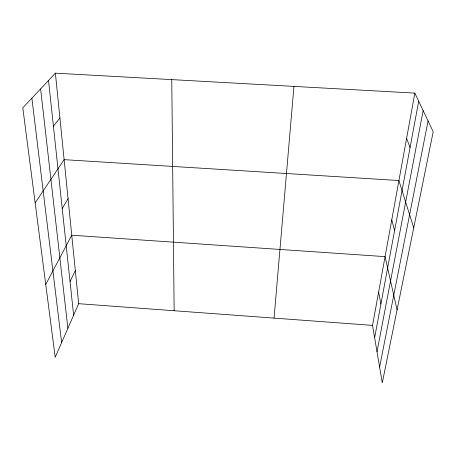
<?xml version="1.0" encoding="UTF-8"?>
<svg xmlns="http://www.w3.org/2000/svg" width="456" height="456" viewBox="0 0 456 456"><rect width="100%" height="100%" fill="white"/><g stroke="black" fill="none" stroke-linecap="round" stroke-linejoin="round"><path stroke-width="0.68" d="M274.056 318.106L293.955 86.401M414.846 93.104L433.2 131.778L382.276 382.835L372.552 325.379L414.846 93.104L55.387 73.165L22.8 107.816L55.21 357.247L78.671 303.69L55.387 73.165M374.638 337.685L418.699 101.221M377.015 351.753L423.151 110.608M379.609 367.08L428.07 120.971M70.042 281.58L75.325 270.533M45.748 284.447L71.757 235.216L385.069 256.631L397.073 309.898M62.227 208.557L68.064 198.668M35.152 202.857L64.119 159.657L398.926 180.53L413.717 227.823M53.42 126.226L59.907 117.922M78.671 303.69L372.552 325.379M406.604 138.385L410.069 147.527M391.767 219.855L394.594 230.588M378.611 292.114L380.914 303.987M31.88 98.16L61.628 342.593M40.607 88.88L67.887 328.314M48.524 80.461L73.633 315.187M171.764 79.623L174.146 310.735"/></g></svg>
